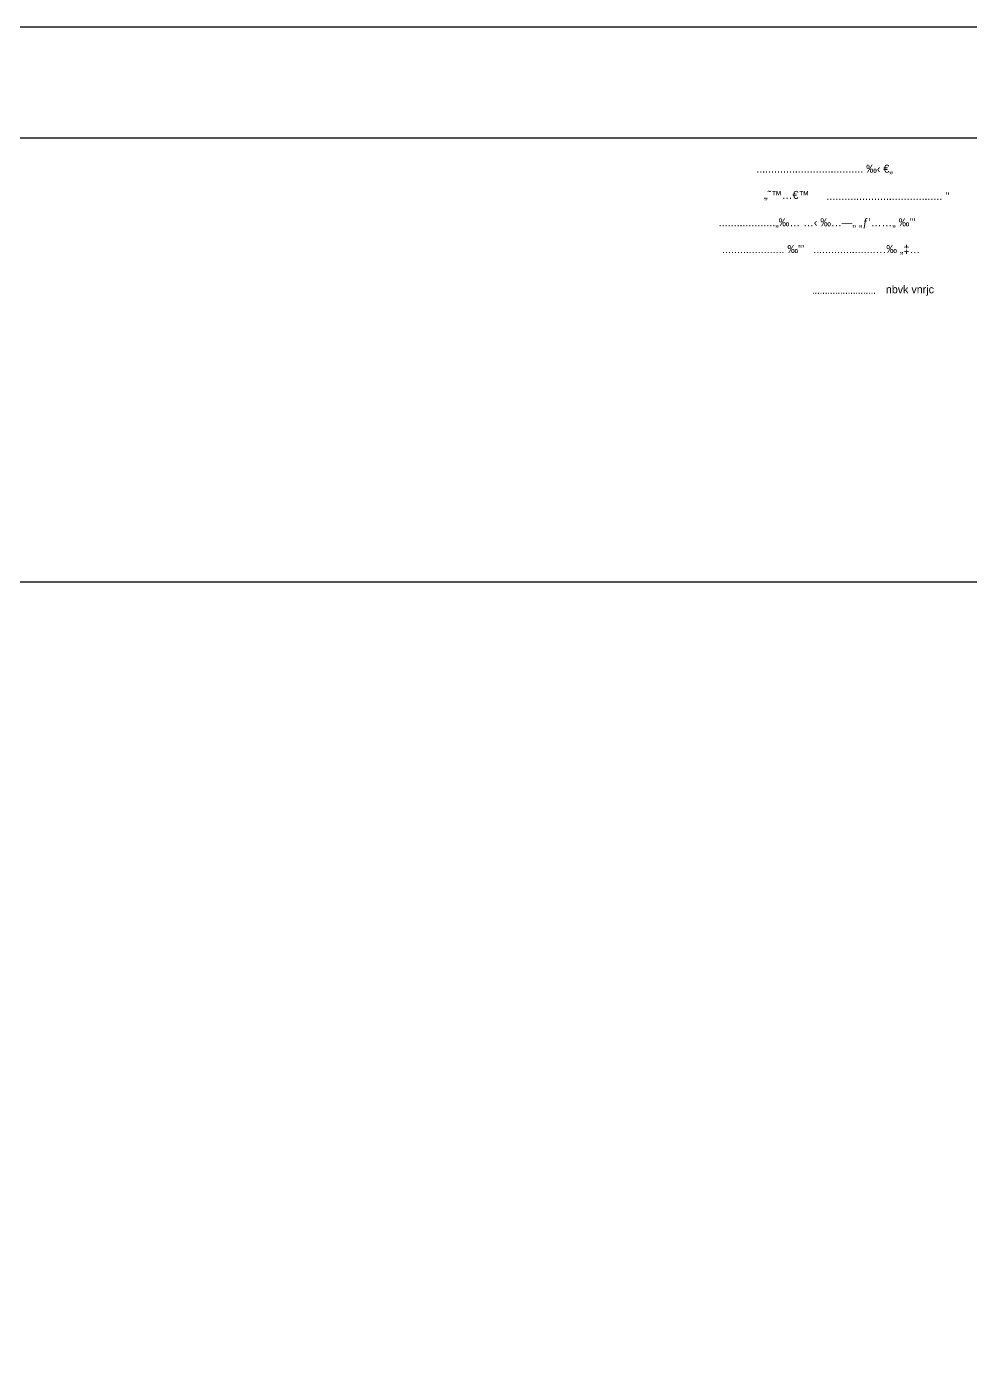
# Model space of a CAD drawing. Extents: x 208781 to 210549, y 749110 to 750610.
# Drawn here: x 209312 to 209843, y 749860 to 750610 of the extents above; entities that cross this region are included whole.
import ezdxf

# ---------------------------------------------------------------- set-up
doc = ezdxf.new("R2010")
doc.units = 0
doc.layers.add('-misgeret_ezer', color=5, linetype='Continuous', plot=False)
for name, color, linetype in [('_view', 7, 'Continuous'), ('TR_GILAYON', 7, 'Continuous'), ('TR_GILYON', 7, 'Continuous')]:
    doc.layers.add(name, color=color, linetype=linetype)
doc.styles.add('bbh1', font='miryl.shx', dxfattribs={"height": 0.4})
doc.styles.add('HEBTEXT', font='HEBTXT')
doc.styles.add('MAPTXT1', font='techno.shx')

# ---------------------------------------------------------------- blocks, each defined once
blk = doc.blocks.new('RISH-MAX')
at = {"layer": 'TR_GILAYON'}
blk.add_lwpolyline([(0, 0), (0, 600), (700, 600), (700, 0)], close=True, dxfattribs=at)

msp = doc.modelspace()

# ---------------------------------------------------------------- linework, layer by layer
at = {"layer": '-misgeret_ezer'}
for p, q in [((208781.2, 750547.96), (210531.2, 750547.96)), ((208781.2, 750298.24), (210531.2, 750298.24))]:
    msp.add_line(p, q, dxfattribs=at)

# ---------------------------------------------------------------- block references
at = {"layer": 'TR_GILYON', "xscale": 2.5, "yscale": 2.5, "zscale": 2.5}
msp.add_blockref('RISH-MAX', (208781.2, 749110.46), dxfattribs=at)

# ---------------------------------------------------------------- texts
at = {"layer": '_view'}
for s, height, style, p in [('    .................................... ‰‹ €„', 4.4996, 'HEBTEXT', (209715.95, 750528.32)), ('   „˜™…€™', 4.5, 'HEBTEXT', (209722.03, 750513.6)), ("....................................... '‘ ", 4.4996, 'HEBTEXT', (209762.15, 750512.98)), ('  ...................„‰… …‹ ‰…—„ „ƒ’……„ ‰"’ ', 4.4996, 'HEBTEXT', (209698.19, 750498.19)), (' ..................... ‰"’   .....................…‰ „‡…', 4.4996, 'HEBTEXT', (209701.75, 750483.13)), ('nbvk vnrjc', 4.5, 'bbh1', (209795.57, 750460.48)), ('.........................', 4.4996, 'MAPTXT1', (209754.06, 750460.19))]:
    msp.add_text(s, height=height, dxfattribs=dict(at, style=style)).set_placement(p)

doc.saveas('drawing.dxf')
